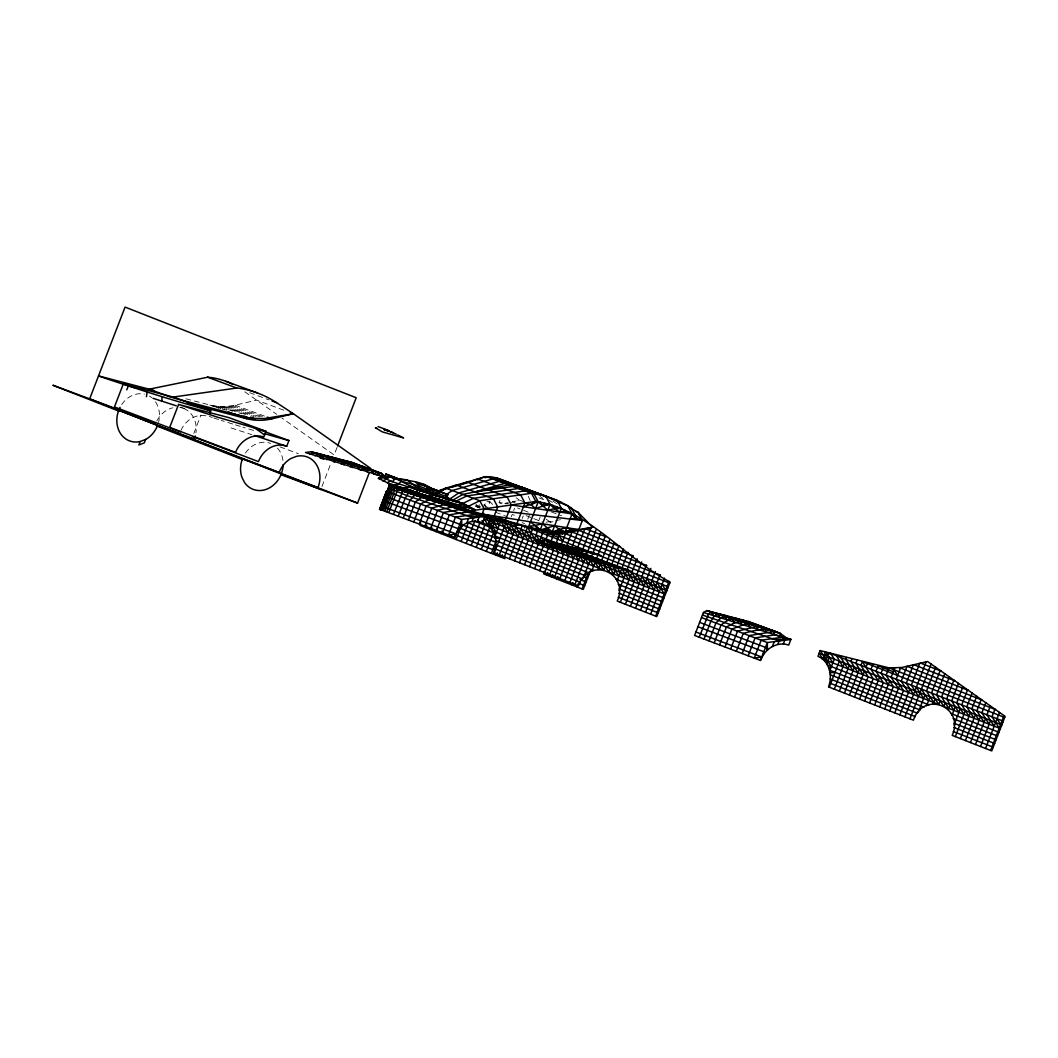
<?xml version="1.0" encoding="UTF-8"?>
<svg xmlns="http://www.w3.org/2000/svg" width="1058" height="1058" viewBox="0 0 1058 1058"><rect width="100%" height="100%" fill="white"/><g stroke="black" fill="none" stroke-linecap="round" stroke-linejoin="round"><path stroke-width="0.75" stroke-dasharray="5 3.75" d="M483.532 508.038L484.167 504.573L489.96 501.77L493.187 504.983M193.852 433.41L200.914 415.08M321.963 486.495L330.651 463.973M337.039 447.428L334.13 454.966L281.997 418.095M480.451 506.385L474.963 505.565L474.711 506.24L478.494 507.721M479.353 504.679L478.388 507.179L475.306 503.317L478.242 507.152L479.975 507.536M479.75 508.224L480.107 507.298L474.963 505.565M501.399 503.727L499.111 502.629L500.222 499.76M511.226 516.912L512.178 514.439L517.217 516.41M513.606 510.723L514.572 508.237M522.255 518.394L523.221 515.907M527.783 519.121L530.177 512.932L521.343 509.467M538.826 520.602L540.254 516.886M511.345 502.497L519.081 500.024L524.279 501.942M185.917 398.8L211.891 405.558L222.352 406.708L233.038 405.69L256.605 400.136L284.179 410.332M504.825 503.41L508.356 502.576M549.909 522.427L552.977 521.7M546.087 522.202L554.088 520.814M555.688 520.536L560.489 519.716M505.407 503.873L508.263 503.489L499.111 502.629M486.905 501.492L489.96 501.77L487.487 508.184L484.167 504.573L485.344 508.157M475.399 506.465L478.242 507.152M231.12 427.961L251.804 434.64M180.363 407.158L184.409 408.494M538.998 497.882L544.87 500.064L540.188 496.427M249.675 392.703L269.089 399.898M551.43 511.993L561.719 515.801M235.167 405.227L269.367 417.884M233.038 405.69L265.439 417.672M230.895 406.06L263.045 417.963M228.766 406.351L256.102 416.468M226.624 406.563L253.735 416.587M224.481 406.682L248.392 415.516M222.352 406.708L241.621 413.837M220.236 406.656L232.548 411.205M218.133 406.51L227.272 409.896M216.03 406.285L226.61 410.187M213.954 405.968L224.441 409.843M211.891 405.558L220.791 408.851M209.854 405.069L219.112 408.494M279.894 446.833L298.277 453.644M515.087 502.735L512.284 501.637L519.081 500.024L515.431 497.194M517.507 507.959L520.086 508.977M526.21 515.656L532.518 518.129M533.774 518.632L542.595 522.083M495.62 512.217L505.698 516.172M522.083 522.599L524.609 523.591M553.003 501.161L559.576 505.499M548.441 499.852L552.382 502.457M546.232 519.227L552.223 523.472M244.821 391.804L276.654 414.313M484.167 504.573L486.164 506.994M528.259 496.281L530.164 500.553M149.442 396.115A24.585 20.829 -69.7 0 1 151.704 397.676M155.5 401.802A24.585 20.829 -69.7 0 1 158.528 422.406M121.696 404.579A24.585 20.829 -69.7 0 1 144.391 394.131M183.761 408.52A24.585 20.829 -69.7 0 1 195.928 432.867M156.835 420.925A24.585 20.829 -69.7 0 1 172.877 407.793M179.794 407.475A24.585 20.829 -69.7 0 1 182.479 408.071M277.447 448.089A24.585 20.829 -69.7 0 1 283.068 461.486M245.416 453.089A24.585 20.829 -69.7 0 1 254.409 444.783L259.832 442.707A24.585 20.829 -69.7 0 1 270.703 443.434M253.629 430.421A81.043 3.584 16.3 0 1 242.904 427.194M240.298 426.387A81.043 3.584 16.3 0 1 234.149 424.483M232.641 424.007A81.043 3.584 16.3 0 1 221.201 420.37M218.517 419.497A81.043 3.584 16.3 0 1 213.425 417.817M212.208 417.407A81.043 3.584 16.3 0 1 209.272 416.416M180.918 430.474A24.585 20.829 -69.7 0 1 205.94 415.82"/><path stroke-width="1.5" d="M530.481 521.819L540.149 530.032L554.67 525.707L559.272 529.436L565.131 531.87L571.465 529.767L578.845 529.608L582.363 520.483L575.737 518.103L575.79 516.145L571.505 508.012L560.409 501.73L544.5 495.832L531.526 493.279L486.283 476.536L445.749 488.135L437.047 491.467L446.172 488.849M161.768 401.233L162.138 396.71L147.194 392.029A81.043 3.584 16.3 0 1 128.335 385.786L123.297 384.001L114.449 406.946A166.159 1.455 21.1 0 1 180.296 431.955M334.632 462.174L334.817 459.886L316.435 453.075M558.994 532.319L559.272 529.436L566.757 527.664L571.465 529.767C561.772 534.237 550.107 532.293 539.95 529.979L470.506 510.842L535.811 501.426C588.803 509.401 625.053 558.492 670.124 582.059L656.806 616.589L617.25 601.076C630.065 572.325 588.46 555.807 578.462 585.867L493.531 552.554C506.346 523.803 464.74 507.285 454.755 537.345L379.478 509.215L381.224 510.141M546.999 531.513L547.409 527.968L542.569 523.763L528.537 526.844L538.218 501.77L533.933 493.623L488.095 476.669L485.199 477.78M457.704 531.671L458.114 528.63L382.851 500.5L383.75 501.042M785.962 637.564L780.196 633.266L748.376 621.496L706.744 610.598L703.438 612.503L694.59 635.448L760.438 660.457L763.387 654.77L763.81 651.741L697.949 626.733M568.913 507.046L578.091 512.35L592.612 527.228L564.76 533.457L556.244 533.748L547.899 532.65L452.639 506.954L391.367 484.855L388.881 484.921L387.916 491.719L381.012 509.612M146.427 396.631L147.194 392.029M420.687 522.771L420 525.35L504.93 558.664M544.394 571.28L543.719 573.872L583.275 589.385L590.443 570.804M399.818 487.407L389.688 484.762L380.232 509.374M126.762 389.873L128.335 385.786M145.594 439.454L140.172 441.53L138.849 444.968L144.272 442.892L145.594 439.454A24.585 20.829 -69.7 0 0 157.536 425.461L194.302 439.07A24.585 20.829 -69.7 0 0 195.294 436.002M178.577 404.447L169.716 427.392L235.577 452.401C239.624 441.411 252.055 432.709 263.812 437.06L266.021 431.333L229.255 417.725L178.577 404.447L217.406 417.156L266.021 431.333M209.656 413.744L210.754 410.888L173.988 397.279L123.297 384.001M192.609 436.623A166.159 1.455 21.1 0 1 258.456 461.632A24.585 20.829 -69.7 0 1 286.705 446.291L288.913 440.564L253.669 427.525M337.608 445.934L356.202 397.742L125.069 307.098L89.665 398.853L52.9 385.244L118.721 411.059M280.978 474.685L357.564 503.092L369.149 473.071M384.715 477.343L385.985 474.063L401.379 479.922M385.985 474.063L385.059 477.277L381.316 476.669L378.407 478.428M379.518 509.295L386.382 491.322L388.881 489.285M379.729 509.242L386.633 491.348L389 488.108L406.88 495.567L473.429 517.865L477.568 516.159L485.212 516.278L496.44 532.306L494.112 534.118M379.809 509.467L386.633 491.348L461.658 519.465L485.212 516.278L482.99 522.017M393.298 478.957L394.039 477.039M382.07 509.956L388.974 492.063L388.881 484.921L413.638 491.401M383.38 510.392L390.283 492.512L389.873 485.992L388.947 485.331L417.315 492.764M384.967 510.948L391.87 493.054L391.672 486.905L389.873 485.992L426.639 495.62M386.805 511.596L393.708 493.702L394.303 488.042L391.672 486.905L440.022 499.561M388.894 512.337L397.755 489.404L448.447 502.682M393.536 514.082L402.794 491.176L452.679 504.243M398.35 515.907L405.267 498.014L408.507 493.134L456.858 505.79M403.349 517.785L410.253 499.892L414.815 495.223L460.904 507.298M431.003 488.148L427.498 486.799L425.342 492.38L417.817 488.016L419.431 483.81L428.239 487.09M419.722 483.929L418.122 488.095C405.201 486.971 392.531 470.77 379.465 479.367M418.254 488.307L419.92 483.995M408.52 519.742L415.424 501.849L421.653 497.432L464.793 508.726M425.078 492.287L427.234 486.706M413.85 521.753L420.753 503.873L428.94 499.733L468.469 510.088M425.885 492.552L428.027 486.997M426.969 492.883L429.072 487.407M420.171 490.925L428.596 493.385L430.659 488.002L437.43 490.608L435.539 495.501M419.312 523.842L426.215 505.949L436.584 502.114L471.894 511.358M432.061 494.443L434.044 489.312M434.944 495.554L436.928 490.409M436.041 495.977L438.025 490.833M424.932 525.971L431.836 508.078L444.519 504.521L475.016 512.508M425.819 527.638L426.771 525.165M430.672 528.154L437.576 510.26L452.639 506.954L477.819 513.553M430.857 529.608L431.823 527.135M445.273 499.244L447.137 494.403M418.307 487.593L446.436 498.358L447.851 494.681L437.258 490.542M435.909 531.592L436.861 529.119M436.544 530.389L443.447 512.495L460.865 509.374L480.266 514.452M440.948 533.563L441.9 531.09M442.509 532.677L449.412 514.783L469.104 511.755L482.329 515.22M454.755 537.345L461.658 519.465L461.777 526.897L459.794 524.279L384.53 496.136L385.429 496.678M456.064 539.501L461.328 525.866M466.684 523.353L468.549 518.526M461.116 541.471L468.284 522.89L493.491 532.782L486.323 551.363M472.172 512.799L472.582 511.741L485.186 516.688M472.106 521.29L473.429 517.865M466.155 543.455L475.002 520.51M477.674 520.827L479.115 517.097L477.568 516.159L470.202 516.502M439.308 492.525L445.749 488.135L479.816 500.738L484.101 508.885L482.104 514.043L578.845 529.608M471.194 545.425L480.041 522.493M482.673 515.696L483.625 513.223M476.232 547.409L485.093 524.464M487.712 517.679L488.664 515.193M481.284 549.38L490.132 526.448M493.716 517.243L497.696 506.914L493.412 498.781L456.408 485.093L447.706 488.426M491.758 529.397L495.752 519.042M498.265 520.391L499.231 517.917L518.129 525.323M494.681 536.842L501.016 520.43M491.362 553.334L495.66 542.185L460.375 528.352M503.317 522.374L504.269 519.888M505.327 520.443L511.305 504.957L507.02 496.824L467.067 482.038L458.352 485.371M494.311 552.858L506.293 521.806M496.4 555.318L497.353 552.845M499.35 554.842L511.569 523.181M501.439 557.288L502.405 554.815M516.939 523.644L524.9 503L520.615 494.853L477.727 478.983L470.466 481.76M504.388 556.812L516.833 524.57M509.427 558.796L522.11 525.945M524.437 527.797L525.39 525.323M514.479 560.766L527.373 527.334L538.205 544.407M529.952 528.537L530.904 526.064M519.518 562.75L532.65 528.709M534.991 530.521L535.956 528.035M524.556 564.721L537.927 530.084M540.149 530.032L550.067 504.335L545.783 496.202M529.595 566.704L538.456 543.759M497.868 528.59L494.258 522.89L487.791 524.636L484.18 518.936L539.633 540.691L543.19 531.473L558.32 537.398M534.647 568.675L543.495 545.743M545.703 540.003L548.494 532.769L553.638 534.502M552.038 531.486L551.073 533.973L537.213 528.537M542.278 530.574L547.409 527.968L552.183 532.121L561.362 508.369L557.077 500.236L497.009 478.163M539.686 570.659L549.724 544.645M550.742 541.987L553.982 533.589M556.601 534.713L557.553 532.227L561.335 533.708M544.725 572.629L553.572 549.697M556.204 542.899L559.722 533.787M546.814 575.089L547.779 572.616M562.591 534.211L563.623 531.539L567.048 533.946M565.131 531.87L572.087 513.831L567.802 505.698L562.605 503.78M549.763 574.613L558.611 551.668M560.833 545.941L565.699 533.325M551.866 577.06L552.818 574.587M554.802 576.584L564.853 550.57L568.622 552.051M565.871 547.912L571.968 532.134M556.905 579.043L557.857 576.57M559.854 578.567L569.892 552.554L573.502 558.24M570.91 549.895L578.356 530.613M564.893 580.538L574.93 554.524L578.541 560.224M575.949 551.866L584.743 529.093M569.931 582.522L579.969 556.508L583.58 562.195M581.001 553.85L591.131 527.585M572.021 584.968L572.986 582.495M574.97 584.492L585.008 558.479L588.618 564.178M586.449 554.762L596.117 529.714M577.073 586.952L578.501 583.236M583.289 577.999L590.06 560.462M591.488 556.746L600.679 532.941M582.112 588.922L587.851 574.058L589.015 574.52M591.634 571.399L596.117 559.775M596.527 558.717L605.242 536.155M598.127 569.614L609.792 539.382M603.827 569.892L606.208 563.729M613.825 574.058L606.618 562.671L614.354 542.609M608.892 571.809L611.246 565.713M611.656 564.655L618.917 545.835M613.336 575.354L623.479 549.062M616.986 580.935L628.042 552.289M619.009 590.721L632.591 555.516M620.345 602.293L637.154 558.743M625.397 604.263L641.717 561.957M630.436 606.247L646.279 565.184M635.474 608.218L650.842 568.411M640.513 610.202L655.391 571.637M645.552 612.172L659.954 574.864M650.604 614.156L664.517 578.091M655.643 616.126L669.079 581.318M699.219 637.181L708.476 614.288L710.989 612.159L752.608 623.069L754.909 624.775M704.046 639.006L710.95 621.112L714.19 616.232L717.43 614.301L756.787 624.604L760.239 627.182M709.045 640.884L715.949 623.003L720.498 618.322L724.426 616.576L760.834 626.111L763.149 627.817M714.203 642.841L721.106 624.947L727.335 620.53L731.924 618.956L764.722 627.539M719.533 644.864L726.436 626.971L734.622 622.831L739.833 621.416L768.399 628.902L771.851 631.481M725.008 646.941L731.911 629.047L742.28 625.212L748.046 623.942L771.824 630.171M730.615 649.07L737.519 631.176L756.496 626.495L774.945 631.335M736.368 651.252L743.271 633.372C755.227 630.37 769.06 626.098 780.063 634.086M742.227 653.487L749.13 635.607L773.702 631.573L780.196 633.266L781.293 636.559L790.895 639.389L788.686 645.115C779.204 641.584 768.756 646.729 763.387 654.77M748.204 655.775L755.108 637.881L774.787 634.853L790.895 639.389L767.341 642.563L701.494 617.555M760.438 660.457L767.341 642.563L767.46 649.996L765.489 647.377L699.629 622.369M772.38 646.464L774.244 641.624M777.802 644.388L779.124 640.976L783.264 639.257L790.895 639.389M783.356 643.925L784.798 640.209L783.264 639.257L775.884 639.614L772.062 638.688L702.472 615.029M820.175 650.591L817.966 656.33C829.551 661.157 832.871 675.956 828.507 686.88L913.438 720.181C923.422 690.12 965.028 706.638 952.213 735.389L991.769 750.902L1005.1 716.372L927.575 661.541L901.866 667.479L889.104 667.915L820.175 650.591L831.416 666.619L829.088 668.431M826.721 663.71L829.234 657.203L825.452 651.979L822.965 659.028M829.657 671.156L834.273 659.187L830.715 653.355M835.992 654.743L842.922 666.857M829.287 687.184L839.325 661.157M841.269 656.119L840.753 657.441L847.974 668.828M834.326 689.155L844.363 663.141M846.532 657.507L845.792 659.425L853.013 670.812M839.364 691.139L849.402 665.112M851.809 658.883L850.83 661.395L858.051 672.782M844.403 693.109L854.441 667.095M857.086 660.258L855.882 663.379L863.09 674.766M849.442 695.093L859.48 669.066M854.494 697.063L864.531 671.05M864.571 701.018L873.181 678.72L865.96 667.334L867.626 663.022M859.532 699.047L868.129 676.736L860.921 665.35L862.349 661.647L865.96 667.334M872.89 664.411L870.999 669.304L878.219 680.691M869.61 703.001L879.648 676.975M874.649 704.972L883.258 682.675L876.05 671.288L878.166 665.786L893.296 671.711M888.958 667.902L886.128 675.242L893.349 686.629L884.739 708.926M879.701 706.956L889.738 680.929M894.684 668.101L891.167 677.213L898.387 688.599M900.675 667.638L896.205 679.196L903.426 690.583L894.817 712.88M889.778 710.91L899.816 684.883M906.931 666.447L901.257 681.167L908.465 692.554M913.319 664.927L906.296 683.151L913.504 694.537M899.869 714.864L909.906 688.837M919.719 663.406L911.335 685.121L918.556 696.508M904.907 716.835L926.107 661.898M909.946 718.818L931.093 664.027M918.265 712.312L925.023 694.775M935.642 667.254L926.464 691.059L933.672 702.446M926.61 705.712L930.075 696.746M940.205 670.481L931.503 693.03L938.724 704.416M933.103 703.927L935.113 698.73M944.768 673.695L936.542 695.013L943.762 706.4M938.803 704.205L940.152 700.7M949.33 676.922L941.58 696.984L948.801 708.371M943.868 706.122L945.191 702.684M953.893 680.149L946.632 698.968L953.84 710.354M948.299 709.667L950.229 704.654M958.442 683.375L951.671 700.938L958.879 712.325M951.949 715.248L955.281 706.638M963.005 686.602L956.71 702.922L963.931 714.309M953.985 725.047L960.32 708.609M967.567 689.829L961.748 704.893L968.969 716.279M955.321 736.606L965.359 710.592M972.13 693.056L966.787 706.876L974.008 718.263M960.36 738.59L970.398 712.563M976.693 696.283L971.839 708.847L979.047 720.234M965.399 740.56L975.436 714.547M981.242 699.497L976.878 710.831L984.085 722.217M970.45 742.544L980.488 716.517M985.805 702.724L981.917 712.801L989.137 724.188M975.489 744.515L985.527 718.501M990.367 705.95L986.955 714.785L994.176 726.172M980.528 746.498L990.566 720.472M994.93 709.177L992.007 716.755L999.215 728.142M985.567 748.469L999.493 712.404M990.619 750.453L1004.042 715.631M524.9 503L531.116 504.838L535.612 508.528L542.794 506.174L544.658 502.947M333.429 461.791L334.817 459.886L370.3 469.17L373.514 471.723M558.545 544.42L553.03 543.111L549.856 546.602C544.328 544.857 525.575 537.821 544.077 541.167M544.632 531.09L547.409 527.968L551.773 532.095M556.587 532.333L559.272 529.436L563.808 532.015M561.414 545.492L632.076 571.624L575.803 555.08L541.379 543.468L544.42 539.964L552.898 543.111L601.248 555.767L592.771 552.633L544.42 539.964L544.817 544.83L548.652 541.537L597.016 554.207M523.459 506.742L538.218 501.77L547.766 510.3L554.392 508.66L556.878 506.557M320.323 457.559L322.399 455.839L362.947 466.459L365.089 468.152M350.132 466.962L352.314 465.256L377.653 471.894L379.796 473.587M341.231 464.224L343.572 462.571L373.977 470.532M382.612 480.861L386.342 479.3L389.066 476.735C403.098 481.126 419.008 479.591 431.519 488.518M394.859 485.384L398.588 483.837L401.313 481.271L419.338 485.992M445.802 494.932L452.242 490.542L492.777 478.943L505.579 481.126L517.045 486.217M449.729 499.098L458.736 492.949L499.27 481.35L509.043 482.712L520.787 487.077M403.971 488.439L410.094 485.992L414.617 489.008M536.3 501.466L531.116 504.838L535.811 501.426L531.526 493.279L479.816 500.738L463.999 508.435M415.172 492.036L418.082 490.264L423.412 491.666M380.854 478.19L378.367 478.242L387.241 482.726L390.177 480.98L392.465 481.575L395.361 478.547L406.973 479.816L417.817 488.016M452.348 500.434L462.782 494.443L508.898 484.908L523.829 487.87L537.371 493.729M554.18 532.253L559.272 529.436L561.414 532.214M386.421 491.401L389.119 490.013M379.756 478.123L381.925 477.013M428.768 496.255L432.034 494.589L454.887 500.566L457.4 502.074M455.324 501.532L466.829 495.938L518.539 488.479L531.513 491.018L547.422 496.929M457.506 506.041L473.323 498.344L525.033 490.886L542.08 494.628L561.309 503.291M477.568 479.869C486.204 473.891 496.652 477.594 505.354 481.099M446.357 501.518L450.298 500.024L461.01 502.841L467.305 506.597M552.183 532.121L559.272 529.436M566.215 531.738L571.465 529.767M540.493 502.114L542.794 506.174L548.785 503.965M314.795 455.72L318.723 454.477L359.27 465.097M487.989 524.715L490.476 517.666L494.258 522.89M452.269 487.116L456.831 485.807M459.886 484.934L467.491 482.752M489.219 520.92L495.699 519.174L499.31 524.874M824.195 655.233L830.675 653.487M542.794 506.174L550.067 504.335L554.392 508.66L559.92 512.085L568.49 511.794M187.57 403.204L246.62 418.677A68.796 58.269 -69.7 0 0 271.932 418.823L293.37 413.731L370.895 468.562M326.499 459.582L331.141 458.524L366.623 467.821L368.766 469.514M544.817 544.83L552.898 543.111M232.654 384.239A98.46 83.397 -69.7 0 0 207.884 377.177L149.204 389.185L171.264 397.345L237.058 387.982A104.015 98.579 -70.4 0 1 276.548 402.662L293.37 413.731L264.579 418.532L250.151 418.36L172.838 397.782M309.875 454.027L315.046 453.115L355.594 463.735L358.807 466.274M568.596 531.367L592.612 527.228M570.09 519.028L575.737 518.103L572.18 513.884L511.305 504.957M360.487 470.069L366.121 469.276L381.33 473.257L384.543 475.796M474.751 521.158L489.88 527.082L492.83 526.606M824.764 661.356L827.806 660.919M477.568 516.159L477.251 514.069L455.495 517.097L448.592 534.991L456.077 533.906L381.144 506.028M783.264 639.257L782.946 637.167L761.178 640.196L754.275 658.089L761.773 657.005L695.913 631.996M384.213 476.682L381.33 473.257L351.917 462.372L311.369 451.753L305.498 452.493L383.578 476.748M495.025 538.456L500.05 537.993M830.001 672.769L835.013 672.306M552.858 505.169L554.392 508.66L560.819 508.131M554.392 508.66L561.362 508.369L565.62 511.755L572.074 513.871L575.737 518.103M395.996 479.221L400.043 479.618M484.101 508.885L582.363 520.483L578.091 512.35L575.486 511.384M385.218 476.708L381.303 476.55L391.738 481.549L421.428 491.163M376.873 428.106L375.378 427.749L382.308 431.876L403.627 437.946L397.729 434.944M390.508 431.677L396.287 434.216M153.992 390.442L98.513 375.907L103.552 377.693A81.043 3.584 16.3 0 0 134.247 387.664M388.67 477.74L384.305 477.449M373.646 473.918L385.35 477.065M430.606 488.941L437.655 490.78L439.85 492.34M445.934 497.564L464.33 504.071L474.698 509.612L426.083 495.435L387.241 482.726M396.684 486.257L391.367 484.855L452.639 506.954M398.125 486.627L401.022 487.381M401.26 487.791L411.76 490.542M417.778 492.486L415.186 491.811L417.632 492.711M434.626 497.71L429.244 496.308L477.251 514.069M444.201 501.108L394.303 488.042L444.519 504.521M551.549 543.124L563.478 546.245M543.64 541.312L538.231 540.202L543.64 542.212M565.924 547.158L552.699 543.693L615.981 567.101L629.206 570.566M552.421 543.918L568.728 548.189M544.024 542.053L536.565 540.109L543.653 542.728L535.811 540.678L543.746 543.614L538.548 542.251L542.913 543.865M571.862 549.353L552.461 544.275L607.742 564.721L627.143 569.799M543.587 542.318L535.745 540.268L543.719 543.918M551.549 544.394L575.288 550.623M551.112 544.685L578.964 551.972M582.839 553.413L552.342 545.425L591.396 559.867L621.892 567.855M586.899 554.908L551.588 545.663L583.461 557.46L618.758 566.704M591.263 556.534L551.734 546.179L575.803 555.08L615.333 565.435M547.158 545.439L595.509 558.108M599.741 559.669L549.856 546.602L603.721 561.137M607.781 562.644L561.679 550.57L545.174 544.46M611.669 564.073L568.516 552.779L548.123 545.227M624.696 568.9L599.516 562.301L551.324 544.473M210.754 410.888L202.805 408.666A81.043 3.584 16.3 0 1 162.138 396.71M288.913 440.564L280.965 438.343A81.043 3.584 16.3 0 1 264.579 433.648M515.458 526.104L466.843 511.927L428.001 499.217M703.438 612.503L782.946 637.167M459.291 502.629L427.617 493.24M428.596 493.385L464.33 504.071L464.594 506.782M389.079 431.228L384.107 429.588L393.391 432.775M572.087 513.831L565.62 511.755L564.694 509.877M152.96 398.284L176.302 405.822M254.462 435.512L286.705 446.291M888.601 668.828L883.47 667.082L881.089 673.258L888.297 684.645M384.094 429.217L389.807 431.267M378.142 426.586L388.524 430.487M225.883 381.316L257.636 393.06M207.461 377.151L236.582 387.929M272.078 400.995L276.548 402.648M290.315 412.607L293.37 413.731M267.343 417.13L271.932 418.823M250.508 417.116L254.952 418.77M244.054 416.098L250.151 418.36M243.234 416.336L247.77 418.016M239.412 415.384L245.403 417.593M235.63 414.339L243.049 417.09M228.237 411.879L246.62 418.677M426.929 486.825L437.655 490.78M435.248 489.999L447.851 494.681M401.008 479.975L386.249 474.196M346.852 461.05L376.264 471.934L380.735 475.941M341.787 459.714L371.199 470.598L374.215 474.077M446.436 498.358L451.607 500.275M336.709 458.392L366.121 469.276L367.377 472.093M468.575 507.337L474.698 509.612M586.039 550.874L594.517 554.008M437.986 496.149L439.308 496.638M331.643 457.069L357.379 466.578L360.143 469.964M579.546 549.168L588.023 552.302M326.578 455.734L352.314 465.256L352.407 467.649M321.513 454.411L343.572 462.571L344.009 465.097M573.37 547.555L581.847 550.689M567.591 546.034L576.068 549.181M311.369 451.753L322.399 455.839L323.669 458.656M562.274 544.645L570.751 547.779M436.769 498.358L485.212 516.278M557.473 543.389L565.951 546.523M553.241 542.278L561.719 545.412M549.631 541.339L558.108 544.473M408.639 489.378L410.716 490.158M418.862 493.16L469.104 511.755M546.669 540.559L624.127 569.416M402.463 487.764L460.865 509.374M320.204 457.929L323.88 459.291M389.688 484.762L436.584 502.114M388.881 484.921L428.94 499.733M388.947 485.331L421.653 497.432M389.873 485.992L414.815 495.223M391.672 486.905L408.507 493.134M741.87 619.79L773.702 631.573L774.787 634.853M735.707 618.176L765.079 629.047L766.561 632.472M729.927 616.669L756.496 626.495L758.335 630.052M724.598 615.267L748.046 623.942L750.215 627.632M719.797 614.01L739.833 621.416L742.28 625.212M715.565 612.899L731.924 618.956L734.622 622.831M711.955 611.96L724.426 616.576L727.335 620.53M709.005 611.18L717.43 614.301L720.498 618.322M706.744 610.598L710.989 612.159L714.19 616.232M118.747 410.253L357.564 503.092M281.243 473.984L318.008 487.579A24.585 20.829 -69.7 0 0 296.597 456.315L291.162 458.379A24.585 20.829 -69.7 0 0 279.233 472.371L242.467 458.775A24.585 20.829 -69.7 0 0 241.885 477.224L244.491 482.435A24.585 20.829 -69.7 0 0 267.991 488.637A24.585 20.829 -69.7 0 0 283.16 464.621M585.815 528.841L606.181 536.829M920.791 663.154L941.157 671.142M579.017 530.455L619.763 546.431M913.993 664.768L954.739 680.757M572.219 532.068L633.345 556.045M907.195 666.381L968.321 690.358M564.813 533.444L646.927 565.646M899.789 667.757L981.89 699.96M554.352 533.616L660.496 575.248M889.328 667.929L995.472 709.561M419.431 483.81L435.592 490.158M527.426 527.347L669.714 583.143M447.031 496.784L418.915 486.032M862.402 661.66L1004.677 717.456M494.575 518.737L605.348 562.182M606.618 562.671L668.272 586.859M829.551 653.051L1003.249 721.172M571.148 553.043L666.844 590.576M1001.82 724.889L819.156 653.249L822.767 658.949L829.234 657.203L832.844 662.903M486.852 524.265L602.359 569.561M610.559 572.775L665.403 594.292M821.815 658.579L937.335 703.874M945.535 707.088L1000.379 728.605M492.42 530.732L593.922 570.526M616.14 579.242L663.974 598.008M827.396 665.046L928.884 704.853M951.102 713.555L998.95 732.321M494.47 535.811L589.002 572.881M618.176 584.32L662.546 601.724M463.06 525.125L495.832 537.98M829.446 670.124L923.978 707.194M953.152 718.646L997.509 736.037M495.356 540.44L585.259 575.697M619.062 588.949L661.105 605.441M583.897 576.795L587.574 578.237M830.318 674.753L920.222 710.011M954.038 723.262L996.081 739.754M495.21 544.658L582.522 578.898M618.93 593.181L659.676 609.157M458.934 532.068L494.231 545.902M579.943 579.519L586.145 581.953M830.186 678.971L917.484 713.211M953.906 727.494L994.639 743.47M494.549 548.679L580.313 582.31M618.269 597.201L658.235 612.873M454.98 534.793L492.79 549.618M579.758 583.725L584.704 585.669M829.525 682.992L915.289 716.623M953.245 731.514L993.211 747.186M320.799 489.497L89.665 398.853A166.159 1.455 21.1 0 1 155.513 423.861M156.994 426.07L242.705 459.688M775.884 639.614L779.124 640.976M540.797 494.39L525.998 488.981L513.024 486.442L474.91 491.93L504.785 483.387L514.558 484.749L526.302 489.113M529.741 490.119L521.396 487.183L539.818 494.641M541.908 494.893L545.69 496.81M462.637 503.436L471.894 508.567M532.187 491.296L534.938 492.83M453.789 501.307L446.516 496.85M255.309 428.331L264.619 434.997M765.873 628.399L768.174 630.118M748.376 621.496L751.828 624.061M351.917 462.372L354.06 464.065M423.874 484.247L429.204 488.571M415.424 482.025L419.682 485.49M535.652 525.641L539.95 529.979M578.091 512.35L579.863 515.114M1002.085 720.71L1002.918 722.032M997.046 718.739L1001.49 725.748M921.425 689.075L928.633 700.462M916.373 687.105L923.594 698.492M892.978 668.114L897.647 675.48M667.109 586.396L667.942 587.719M662.07 584.426L666.514 591.435M657.031 582.442L664.239 593.829M651.992 580.472L659.2 591.858M646.941 578.488L654.161 589.875M641.902 576.517L649.123 587.904M636.863 574.534L644.084 585.92M631.824 572.563L639.032 583.95M626.786 570.579L633.993 581.966M621.734 568.609L628.955 579.996M616.695 566.625L623.916 578.012M612.37 565.792L618.864 576.041M601.566 560.7L608.786 572.087M597.968 560.991L603.748 570.103M593.657 560.158L598.709 568.133M588.618 558.188L593.657 566.149M571.32 548.837L572.762 551.112M558.002 533.801L562.671 541.167M566.281 546.854L567.723 549.128M564.853 550.57L568.45 556.27M560.528 549.737L563.411 554.286M555.49 547.753L558.373 552.316M546.113 538.945L547.555 541.22M551.165 546.92L553.334 550.332M541.074 536.975L543.957 541.524M545.399 543.799L548.282 548.361M536.036 534.991L539.633 540.691M540.36 541.828L543.243 546.378M525.945 531.037L533.166 542.423M520.906 529.066L528.127 540.453M515.868 527.082L523.075 538.469M510.829 525.112L518.036 536.499M505.777 523.128L512.998 534.515M500.738 521.158L507.959 532.544M488.439 524.808L489.88 527.082M481.959 520.549L484.842 525.112M477.634 519.716L479.803 523.128M547.409 527.968L549.38 531.843M140.172 441.53A24.585 20.829 -69.7 0 1 120.004 432.709A24.585 20.829 -69.7 0 1 120.07 407.33"/></g></svg>
